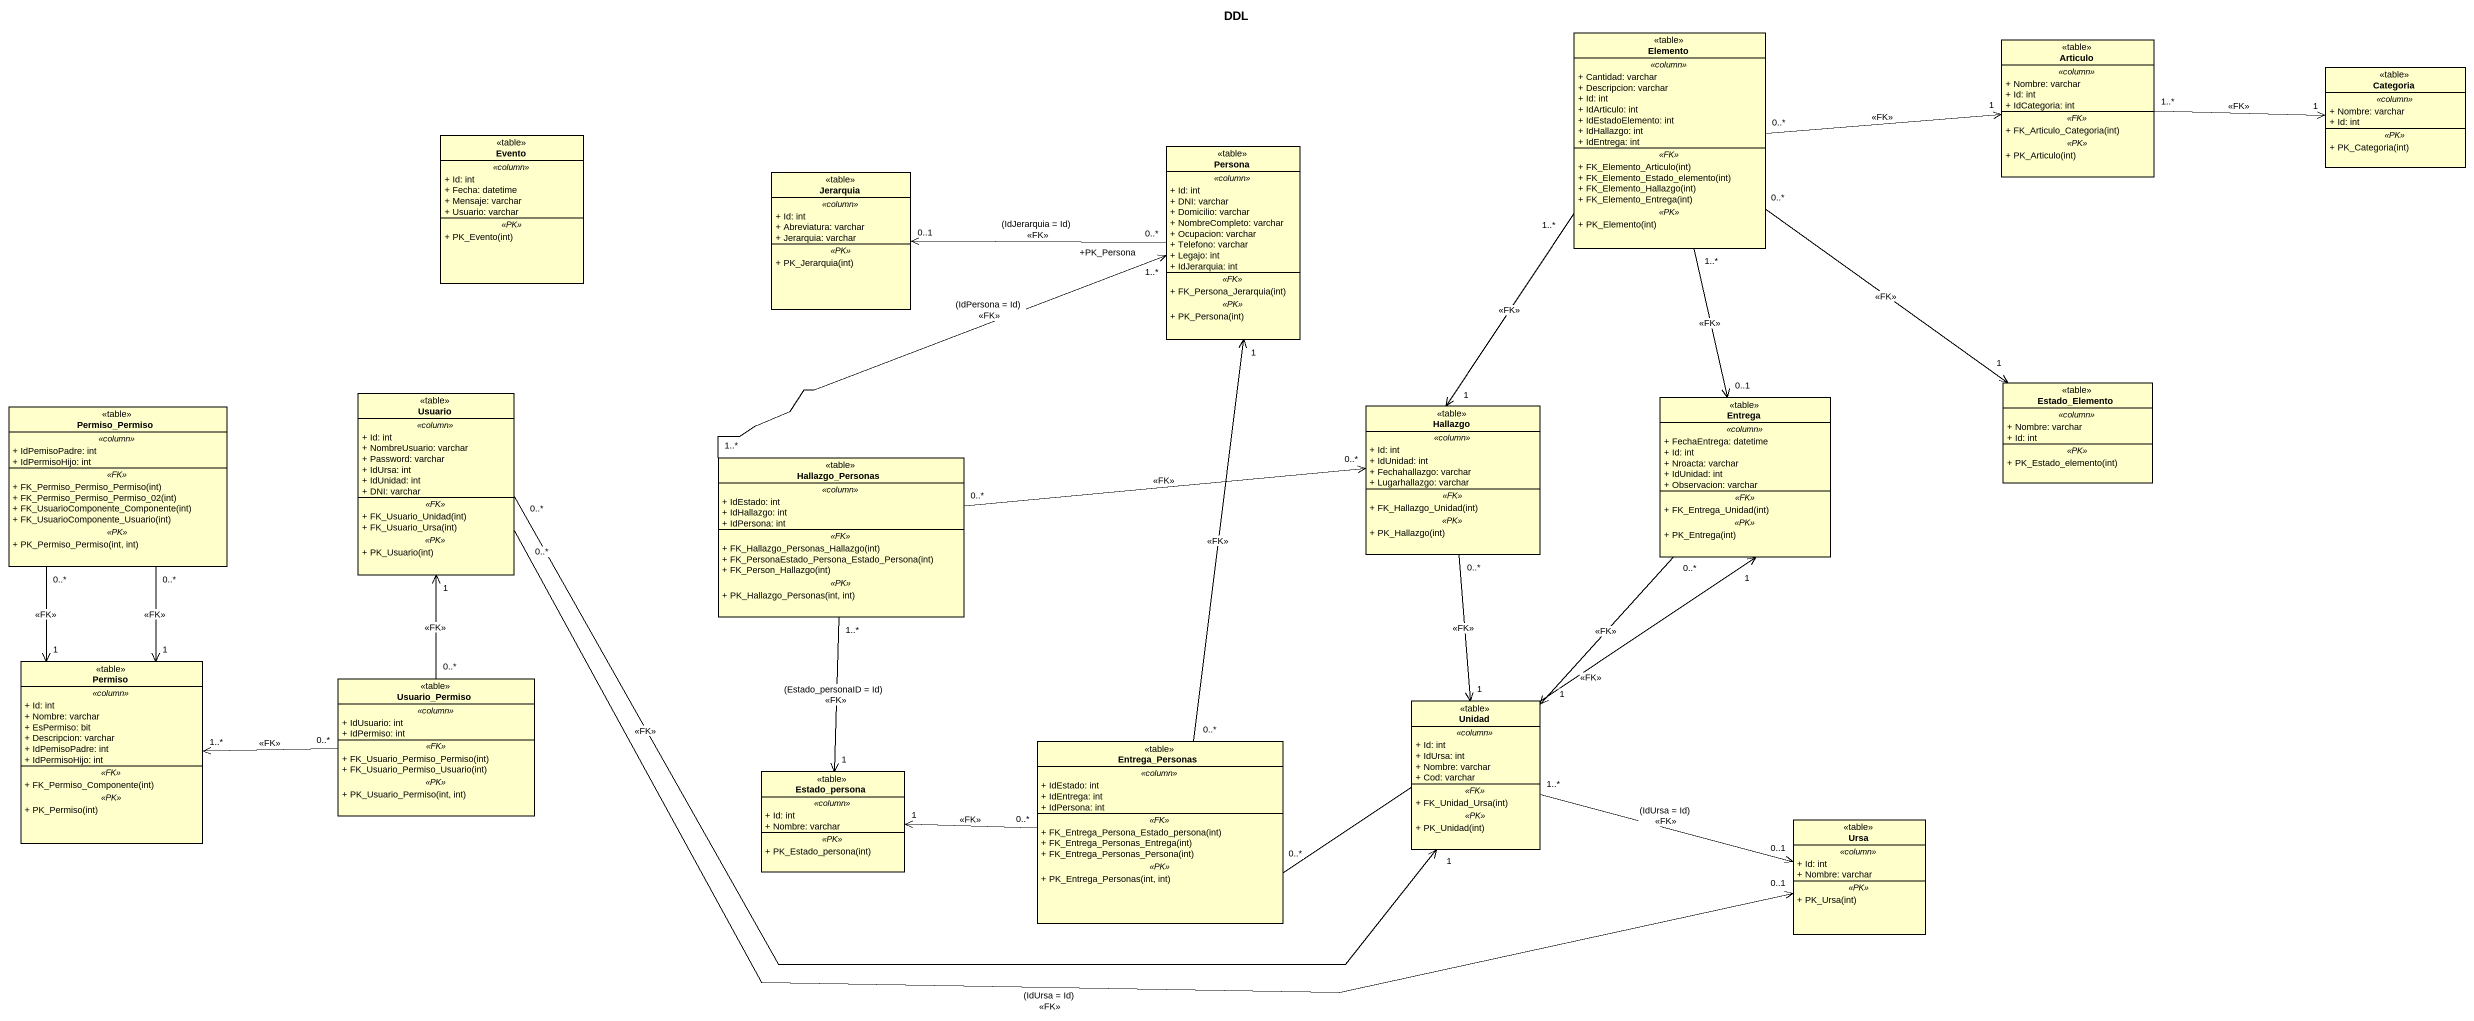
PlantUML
@startuml
title DDL
hide circle
hide empty members
skinparam classAttributeIconSize 0
class Elemento <<table>> {
  .. <<column>> ..
  + Cantidad: varchar
  + Descripcion: varchar
  + Id: int
  + IdArticulo: int
  + IdEstadoElemento: int
  + IdHallazgo: int
  + IdEntrega: int
  .. <<FK>> ..
  + FK_Elemento_Articulo(int)
  + FK_Elemento_Estado_elemento(int)
  + FK_Elemento_Hallazgo(int)
  + FK_Elemento_Entrega(int)
  .. <<PK>> ..
  + PK_Elemento(int)
}
class Articulo <<table>> {
  .. <<column>> ..
  + Nombre: varchar
  + Id: int
  + IdCategoria: int
  .. <<FK>> ..
  + FK_Articulo_Categoria(int)
  .. <<PK>> ..
  + PK_Articulo(int)
}
class Categoria <<table>> {
  .. <<column>> ..
  + Nombre: varchar
  + Id: int
  .. <<PK>> ..
  + PK_Categoria(int)
}
class Evento <<table>> {
  .. <<column>> ..
  + Id: int
  + Fecha: datetime
  + Mensaje: varchar
  + Usuario: varchar
  .. <<PK>> ..
  + PK_Evento(int)
}
class Jerarquia <<table>> {
  .. <<column>> ..
  + Id: int
  + Abreviatura: varchar
  + Jerarquia: varchar
  .. <<PK>> ..
  + PK_Jerarquia(int)
}
class Persona <<table>> {
  .. <<column>> ..
  + Id: int
  + DNI: varchar
  + Domicilio: varchar
  + NombreCompleto: varchar
  + Ocupacion: varchar
  + Telefono: varchar
  + Legajo: int
  + IdJerarquia: int
  .. <<FK>> ..
  + FK_Persona_Jerarquia(int)
  .. <<PK>> ..
  + PK_Persona(int)
}
class Permiso_Permiso <<table>> {
  .. <<column>> ..
  + IdPemisoPadre: int
  + IdPermisoHijo: int
  .. <<FK>> ..
  + FK_Permiso_Permiso_Permiso(int)
  + FK_Permiso_Permiso_Permiso_02(int)
  + FK_UsuarioComponente_Componente(int)
  + FK_UsuarioComponente_Usuario(int)
  .. <<PK>> ..
  + PK_Permiso_Permiso(int, int)
}
class Usuario <<table>> {
  .. <<column>> ..
  + Id: int
  + NombreUsuario: varchar
  + Password: varchar
  + IdUrsa: int
  + IdUnidad: int
  + DNI: varchar
  .. <<FK>> ..
  + FK_Usuario_Unidad(int)
  + FK_Usuario_Ursa(int)
  .. <<PK>> ..
  + PK_Usuario(int)
}
class Hallazgo <<table>> {
  .. <<column>> ..
  + Id: int
  + IdUnidad: int
  + Fechahallazgo: varchar
  + Lugarhallazgo: varchar
  .. <<FK>> ..
  + FK_Hallazgo_Unidad(int)
  .. <<PK>> ..
  + PK_Hallazgo(int)
}
class Entrega <<table>> {
  .. <<column>> ..
  + FechaEntrega: datetime
  + Id: int
  + Nroacta: varchar
  + IdUnidad: int
  + Observacion: varchar
  .. <<FK>> ..
  + FK_Entrega_Unidad(int)
  .. <<PK>> ..
  + PK_Entrega(int)
}
class Estado_Elemento <<table>> {
  .. <<column>> ..
  + Nombre: varchar
  + Id: int
  .. <<PK>> ..
  + PK_Estado_elemento(int)
}
class Hallazgo_Personas <<table>> {
  .. <<column>> ..
  + IdEstado: int
  + IdHallazgo: int
  + IdPersona: int
  .. <<FK>> ..
  + FK_Hallazgo_Personas_Hallazgo(int)
  + FK_PersonaEstado_Persona_Estado_Persona(int)
  + FK_Person_Hallazgo(int)
  .. <<PK>> ..
  + PK_Hallazgo_Personas(int, int)
}
class Permiso <<table>> {
  .. <<column>> ..
  + Id: int
  + Nombre: varchar
  + EsPermiso: bit
  + Descripcion: varchar
  + IdPemisoPadre: int
  + IdPermisoHijo: int
  .. <<FK>> ..
  + FK_Permiso_Componente(int)
  .. <<PK>> ..
  + PK_Permiso(int)
}
class Usuario_Permiso <<table>> {
  .. <<column>> ..
  + IdUsuario: int
  + IdPermiso: int
  .. <<FK>> ..
  + FK_Usuario_Permiso_Permiso(int)
  + FK_Usuario_Permiso_Usuario(int)
  .. <<PK>> ..
  + PK_Usuario_Permiso(int, int)
}
class Unidad <<table>> {
  .. <<column>> ..
  + Id: int
  + IdUrsa: int
  + Nombre: varchar
  + Cod: varchar
  .. <<FK>> ..
  + FK_Unidad_Ursa(int)
  .. <<PK>> ..
  + PK_Unidad(int)
}
class Entrega_Personas <<table>> {
  .. <<column>> ..
  + IdEstado: int
  + IdEntrega: int
  + IdPersona: int
  .. <<FK>> ..
  + FK_Entrega_Persona_Estado_persona(int)
  + FK_Entrega_Personas_Entrega(int)
  + FK_Entrega_Personas_Persona(int)
  .. <<PK>> ..
  + PK_Entrega_Personas(int, int)
}
class Estado_persona <<table>> {
  .. <<column>> ..
  + Id: int
  + Nombre: varchar
  .. <<PK>> ..
  + PK_Estado_persona(int)
}
class Ursa <<table>> {
  .. <<column>> ..
  + Id: int
  + Nombre: varchar
  .. <<PK>> ..
  + PK_Ursa(int)
}
Elemento "0..*" -right-> "1" Articulo : <<FK>>
Elemento "1..*" --> "1" Hallazgo : <<FK>>
Elemento "1..*" --> "0..1" Entrega : <<FK>>
Elemento "0..*" --> "1" Estado_Elemento : <<FK>>
Articulo "1..*" -right-> "1" Categoria : <<FK>>
Persona "0..*" -left-> "0..1" Jerarquia : (IdJerarquia = Id)\n<<FK>>
Permiso_Permiso "0..*" --> "1" Permiso : <<FK>>
Permiso_Permiso "0..*" --> "1" Permiso : <<FK>>
Usuario "0..*" -right-> "1" Unidad : <<FK>>
Usuario "0..*" -right-> "0..1" Ursa : (IdUrsa = Id)\n<<FK>>
Hallazgo "0..*" --> "1" Unidad : <<FK>>
Entrega "0..*" --> "1" Unidad : <<FK>>
Hallazgo_Personas "1..*" -up-> "+PK_Persona\n1..*" Persona : (IdPersona = Id)\n<<FK>>
Hallazgo_Personas "0..*" -right-> "0..*" Hallazgo : <<FK>>
Hallazgo_Personas "1..*" --> "1" Estado_persona : (Estado_personaID = Id)\n<<FK>>
Usuario_Permiso "0..*" -up-> "1" Usuario : <<FK>>
Usuario_Permiso "0..*" -left-> "1..*" Permiso : <<FK>>
Unidad "1..*" -right-> "0..1" Ursa : (IdUrsa = Id)\n<<FK>>
Entrega_Personas "0..*" -up-> "1" Persona : <<FK>>
Entrega_Personas "0..*" -up-> "1" Entrega : <<FK>>
Entrega_Personas "0..*" -left-> "1" Estado_persona : <<FK>>
@enduml
